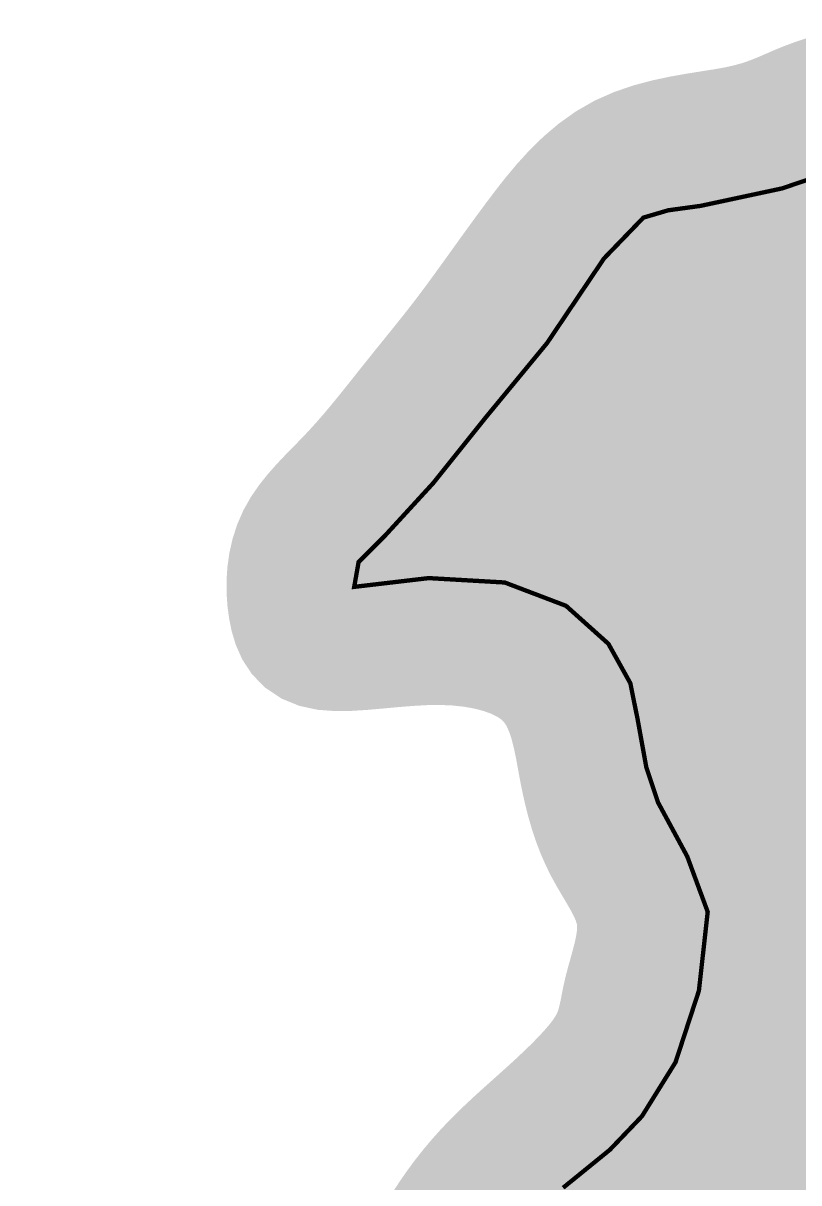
# Model space of a CAD drawing. Extents: x 13573007 to 22079938, y 2388446 to 8397471.
# Drawn here: x 19924523 to 20103541, y 8049392 to 8317042 of the extents above; entities that cross this region are included whole.
import ezdxf

# ---------------------------------------------------------------- set-up
doc = ezdxf.new("R2010")
doc.units = 0
doc.header["$MEASUREMENT"] = 0
for name, color, linetype in [('5黄河中游经济区', 30, 'CONTINUOUS'), ('BOUNDY', 13, 'CONTINUOUS'), ('片区', 3, 'CONTINUOUS')]:
    doc.layers.add(name, color=color, linetype=linetype)

msp = doc.modelspace()

# ---------------------------------------------------------------- hatches: boundary and pattern name
at = {"layer": '5黄河中游经济区'}
msp.add_hatch(color=256, dxfattribs=at).paths.add_polyline_path([(17441418.19616914, 6608165.656237125), (17491376.82837343, 6421441.018796377), (17469907.35430474, 6391040.36452746), (17494084.13369071, 6337222.371484447), (17537917.68171358, 6288938.9646741), (17537470.39952436, 6239761.446426906), (17562518.13110684, 6229478.868839756), (17633437.97642863, 6269394.932130828), (17730175.52350623, 6269394.932130828), (17769009.2541417, 6242709.463468533), (17761467.74646401, 6211830.02549243), (17707592.58415439, 6149390.055298757), (17670600.2825892, 6116803.092567444), (17732392.30283856, 6080050.280467987), (17759628.89766033, 6051654.406189695), (17765166.30512834, 6032244.078586817), (17817427.93282593, 6014555.044439875), (17821262.7642144, 5983124.362864137), (17839686.61986947, 5938417.716364384), (17868615.1664723, 5934725.195268422), (17894664.30311811, 5890952.906326704), (17954730.24977763, 5886890.233397018), (17964822.59343518, 5908027.701877687), (17945842.76652549, 5954587.177118111), (18011319.34703103, 5969123.570714146), (18082370.56840268, 5951891.406084497), (18172128.53203552, 5988138.128046129), (18216212.97280658, 5983348.61949477), (18229629.98269466, 5914379.696355164), (18140377.42627635, 5795589.772577934), (18125998.99225256, 5739600.450634975), (18207776.32244772, 5656065.595882684), (18335812.82863071, 5680286.040762462), (18427086.33927336, 5713511.800218072), (18445115.67821582, 5839093.964733239), (18495259.75051923, 5940460.717446253), (18556108.76945002, 5962423.519560933), (18588892.17139775, 5899721.552383646), (18539650.04893721, 5832632.244608723), (18530243.9853585, 5767825.904405765), (18631545.3943802, 5733186.647231374), (18706244.89314952, 5672839.454385102), (18771037.82109721, 5666644.828986298), (18808786.70512417, 5688044.472985584), (18821745.31911934, 5724086.000244059), (18835267.28781914, 5744359.350786664), (18834140.47188875, 5790537.541929387), (18878650.39352618, 5837842.026528794), (18942316.47003644, 5921188.03838668), (19027898.27310044, 5952203.138059728), (19085793.28379652, 5990993.431698572), (19101380.41298609, 5963649.449735299), (19156730.59858223, 6011342.437824294), (19199038.51559578, 6013568.128517412), (19253580.13486559, 6112558.835883565), (19298029.30395671, 6110953.010832019), (19332810.04794684, 6136496.745193154), (19426799.42110354, 6150312.13333888), (19462045.44935244, 6188304.467820205), (19436707.18752503, 6251665.63845706), (19436129.25106628, 6325076.871952973), (19459747.54021217, 6335775.145313349), (19471708.22922529, 6394714.344650112), (19525867.75751029, 6434800.740795828), (19549862.486395, 6409104.328065149), (19547463.00431476, 6354285.335278276), (19571457.73319947, 6346747.721578564), (19666751.06492154, 6398483.142733894), (19684575.7232907, 6381352.218445592), (19725366.76545864, 6415271.471328229), (19771185.0035466, 6420497.64670372), (19798950.32086663, 6498272.111348003), (19892872.54623363, 6526024.238499708), (19917210.03638749, 6474288.799812227), (19952732.04704969, 6431589.359809134), (19952343.69457929, 6396514.370232239), (19938501.28057173, 6386205.327254783), (19962657.63149048, 6341442.371025033), (20014227.37732492, 6332218.480316065), (20077468.19492845, 6347953.337232411), (20087363.89257073, 6379729.267261744), (20077245.9991008, 6428577.126485705), (20077788.83466043, 6488803.647181641), (20088917.04023066, 6502096.8895787), (20120130.3147029, 6489346.232081957), (20150257.88741667, 6419624.528226897), (20165728.83874232, 6414198.714288007), (20218122.78035221, 6485084.745589595), (20358371.57957336, 6566289.234631836), (20391860.92123426, 6599686.152244497), (20434724.40214761, 6617435.435374547), (20481261.89658608, 6622637.819625903), (20563927.20090134, 6703733.679482337), (20525563.49189022, 6810827.540070463), (20471780.58124359, 6896589.265400965), (20399236.15593687, 6853083.329081487), (20380974.98019922, 6865835.073571373), (20361713.18789522, 6899839.708012253), (20340161.69393712, 6955963.601004172), (20342619.09829736, 7032091.240207672), (20316258.15884233, 7081893.461488008), (20294159.52844246, 7095247.904475883), (20303415.21636152, 7137003.624044236), (20340938.18440319, 7114250.508233078), (20359949.80724598, 7118501.089729708), (20389718.04285735, 7103499.041513879), (20408479.52687818, 7125502.044394951), (20405978.01610156, 7159506.696367983), (20427949.06770349, 7188222.80624342), (20418735.80072434, 7233516.81609394), (20468726.3997087, 7265135.377858765), (20483340.46318112, 7291464.245277762), (20469989.34951778, 7309317.371317353), (20437258.66628051, 7299579.841283564), (20400313.09487038, 7275654.666348845), (20373254.41053062, 7316743.550687663), (20347303.39629027, 7357466.731962126), (20379138.58622162, 7416072.090044558), (20487023.81621957, 7544586.784200191), (20508096.69993956, 7555551.789299972), (20520748.31701875, 7541666.769985676), (20541013.14176679, 7517956.37292099), (20552026.21221407, 7530248.499912314), (20534404.78397795, 7627244.42211083), (20560502.10062826, 7684503.433991566), (20584576.46091893, 7716008.510165729), (20581089.34680757, 7826323.499614548), (20627706.31945577, 7992117.21656004), (20618364.78036337, 8016096.530766189), (20545073.73785754, 8085988.226323251), (20526603.02030173, 8084078.361837141), (20465715.54207072, 8030346.782965783), (20382915.7008168, 8021009.704712663), (20344400.17433105, 7999941.726321176), (20302991.44492025, 8027003.78814793), (20270792.32389092, 8131177.496753454), (20258109.07048345, 8151770.314417601), (20212214.76732614, 8172974.88773413), (20168112.60288826, 8154697.325936109), (20131002.25360154, 8171093.372730497), (20140145.40356212, 8199047.294899739), (20158162.72152369, 8231301.800250232), (20133666.75848126, 8293945.654378653), (20062288.74540977, 8281547.427173156), (20042529.03468395, 8250385.735639606), (20002191.69850273, 8200391.221665084), (19994662.04198941, 8185339.119168188), (20047369.5150257, 8175931.544150036), (20061084.19400769, 8149321.56627829), (20068976.08799399, 8111376.072290623), (20052911.35839703, 8073585.40663258), (20016573.9454236, 8013247.11849644), (19932492.9546472, 7815703.681790799), (19953006.02320673, 7791685.533877973), (19945386.86944953, 7750678.945439443), (19910807.72037089, 7737791.151485085), (19873298.14168067, 7719045.270963486), (19829927.67312805, 7678038.682524957), (19771318.95833954, 7663979.285282869), (19722087.63056377, 7676281.260061212), (19678717.16201115, 7695612.942226674), (19658204.12409088, 7646990.827225015), (19616598.90518163, 7527116.399296541), (19600774.56076773, 7486109.810858008), (19590811.07557697, 7445103.222419478), (19573814.53480703, 7408783.082196161), (19580847.59038621, 7376563.623608489), (19614254.57374807, 7356060.320623148), (19647075.45893192, 7382421.710175727), (19688687.63295049, 7386522.35674708), (19715647.65891118, 7385936.555103213), (19742021.58669387, 7370705.537041247), (19767809.41629853, 7361918.40719039), (19784219.85889045, 7380078.468535975), (19798285.97004882, 7405854.038912538), (19826505.395118, 7422893.85443759), (19851033.82561418, 7424599.919434138), (19877407.75339685, 7424599.919434138), (19891473.83391597, 7416984.410403155), (19910228.6385807, 7407611.478908431), (19924294.71909981, 7399995.9523453), (19938360.79961893, 7382421.710175727), (19962390.39596804, 7370119.735397384), (19977042.57466517, 7354888.69980327), (19996383.44686867, 7337314.4576337), (20018068.68114498, 7317982.775468238), (20040339.98296005, 7302165.938230257), (20052647.83022362, 7286934.920168296), (20057336.52372999, 7269360.660466574), (20067222.15459118, 7246153.952935725), (20070152.61484201, 7229165.512410019), (20070738.68238077, 7215691.916811798), (20061361.29536803, 7205733.166141059), (20042606.49070329, 7202218.321213573), (20018576.92499343, 7198117.657110076), (20000994.31668472, 7195188.613826457), (19962898.63981649, 7209248.011068545), (19938282.9759286, 7202804.12285744), (19881432.49439564, 7196946.036290199), (19848611.6092118, 7184058.259867989), (19827512.4731135, 7172927.888377376), (19800552.47779205, 7169413.04344989), (19780625.50741054, 7150081.361284427), (19753079.38327184, 7133092.92075872), (19732566.34535155, 7125477.411727738), (19710295.04353648, 7113761.238593258), (19693776.49070382, 7102912.960009098), (19676888.06017462, 7079198.53836583), (19673371.53238503, 7054008.769633129), (19664580.21291105, 7038191.932395153), (19655788.92407633, 7021789.293513309), (19635275.8555168, 7010658.939554844), (19624726.30278727, 7001286.008060116), (19603627.13604973, 6984883.369178277), (19580990.46120037, 6971674.316153429), (19555788.69913448, 6962887.186302572), (19530586.96770783, 6960543.944662817), (19510073.89914829, 6961715.565482695), (19496007.81862918, 6962301.367126558), (19481355.63993206, 6954685.858095575), (19473736.48617486, 6937111.615926005), (19454981.71214937, 6914850.890476923), (19429193.85190547, 6889661.121744219), (19405164.28619559, 6871501.060398635), (19385237.31581408, 6853340.99905305), (19359449.48620941, 6845725.47248992), (19341866.84726146, 6845725.47248992), (19325456.40466954, 6846311.291665934), (19304357.26857124, 6850411.955769431), (19290291.18805213, 6859784.887264155), (19270950.31584863, 6867986.197939001), (19249851.14911109, 6879702.371073481), (19233440.70651916, 6893175.966671705), (19215858.09821046, 6898448.25159508), (19188898.10288902, 6893761.785847716), (19167212.86861271, 6877359.146965876), (19149630.22966476, 6853340.99905305), (19141425.0083688, 6821121.52293323), (19132990.72805361, 6780408.247322097), (19147056.80857272, 6751117.832018044), (19157606.39194149, 6735300.994780067), (19174602.90207218, 6720655.778361969), (19181635.95765135, 6708353.803583622), (19187496.84751376, 6698395.052912887), (19187496.84751376, 6683164.034850921), (19181635.95765135, 6670276.258428711), (19172258.57063862, 6659145.886938095), (19162295.08544786, 6645672.291339874), (19146470.7103947, 6636299.35984515), (19122441.14468483, 6627512.22999429), (19097825.48079695, 6611695.392756313), (19073795.91508708, 6594121.150586739), (19050938.51509399, 6577132.692528885), (19002293.25485699, 6517966.042744767), (18967128.03823958, 6499805.981399182), (18926687.99929854, 6485746.566624947), (18893281.04657593, 6465243.281171758), (18852618.72660279, 6450502.41238904), (18820167.9568234, 6452625.832931593), (18763317.50592969, 6454969.057039201), (18726393.99477823, 6456726.479502942), (18684195.72258165, 6457898.10032282), (18654305.26700938, 6460241.341962576), (18625587.00779314, 6453211.63457546), (18579872.20780696, 6436223.19404975), (18523607.82445201, 6415134.089420546), (18455035.62447274, 6381157.190836985), (18420572.11255193, 6364431.511698484), (18382360.79852587, 6340150.602398451), (18363019.92632237, 6328434.429263972), (18350125.98088079, 6329020.230907839), (18335473.80218366, 6334878.317475077), (18324924.24945413, 6336635.739938822), (18311444.23647379, 6340150.602398451), (18301013.53338787, 6359023.275410648), (18288119.61858554, 6374840.112648629), (18262331.78898087, 6374840.112648629), (18232441.3334086, 6377769.155932248), (18178521.31212647, 6383627.224967338), (18159180.43992297, 6392414.354818199), (18128117.78799467, 6411746.036983661), (18098227.36306164, 6428148.675865505), (18058959.48983739, 6446308.73721109), (18034929.92412751, 6451581.022134464), (18010314.26023963, 6459782.33280931), (17996248.17972051, 6477356.592511032), (17984526.43063496, 6498445.697140235), (17952877.7111679, 6509576.051098704), (17926503.78338522, 6519534.801769439), (17899543.75742453, 6531836.776547786), (17879616.81768226, 6537109.061471161), (17845037.66860362, 6547067.794609752), (17812664.39219611, 6550095.666608736), (17771060.15374281, 6549509.847432721), (17748793.08014398, 6547166.623325113), (17731799.78713435, 6548924.045788858), (17689023.56679976, 6553610.511536218), (17648113.63820195, 6561816.348688126), (17610502.86422209, 6570013.150418062), (17571828.50387389, 6576457.038629167), (17530224.23478134, 6587001.590943769), (17497409.63064337, 6594617.099974751), (17475142.55704454, 6602232.609005734), (17454633.41030878, 6608676.514748987), (17439398.04416221, 6615706.204603955)])

# ---------------------------------------------------------------- linework, layer by layer
at = {"layer": 'BOUNDY', "linetype": 'Continuous', "ltscale": 5, "const_width": 27074.99999999999, "flags": 128}
msp.add_lwpolyline([(20118721.60518081, 8303504.626789399), (20116606.3732049, 8302863.921813005), (20114522.0333478, 8302240.677383997), (20112478.74753089, 8301626.163228684), (20110486.67767556, 8301011.649073371), (20108555.98566593, 8300388.40463505), (20106696.83338614, 8299747.699667969), (20104919.38272031, 8299080.803879806), (20103223.05785032, 8298382.604402759), (20101564.33196278, 8297662.457992592), (20099888.94057931, 8296933.338810959), (20098142.61918427, 8296208.220991575), (20096271.10326202, 8295500.078705409), (20094220.12829693, 8294821.886104801), (20091935.42977335, 8294186.617342093), (20089362.74321289, 8293607.24657894), (20086468.50047173, 8293086.027094432), (20083301.91896768, 8292582.328786411), (20079932.91252764, 8292044.800679469), (20076431.39505298, 8291422.091788881), (20072867.28025885, 8290662.851148554), (20069310.48204662, 8289715.727764451), (20065830.91424318, 8288529.370670476), (20062498.4906009, 8287052.428900533), (20059368.35640581, 8285250.183447533), (20056436.58237071, 8283154.443214917), (20053684.4706303, 8280813.64909307), (20051093.32328202, 8278276.24197238), (20048644.4424233, 8275590.662733921), (20046319.13022609, 8272805.352249452), (20044098.68875058, 8269968.751427987), (20041964.42013146, 8267129.301141285), (20039900.30245395, 8264328.793521308), (20037901.01764263, 8261582.42572219), (20035963.92364712, 8258898.746121013), (20034086.37834252, 8256286.303113484), (20032265.73960395, 8253753.645095312), (20030499.36541827, 8251309.320462205), (20028784.61362334, 8248961.877591246), (20027118.84220602, 8246719.864887455), (20025497.93550284, 8244586.36420899), (20023911.88410582, 8242542.591329002), (20022349.20506836, 8240564.295483091), (20020798.41544391, 8238627.225934797), (20019248.03228588, 8236707.131910407), (20017686.57268496, 8234779.762664148), (20016102.55365731, 8232820.867422306), (20014484.49225636, 8230806.195448422), (20012823.51383479, 8228719.104660013), (20011121.17649527, 8226573.387665012), (20009381.64663972, 8224390.44575327), (20007609.09063281, 8222191.68022395), (20005807.67483921, 8219998.492376217), (20003981.5656236, 8217832.283490607), (20002134.92938788, 8215714.454866284), (20000271.93253399, 8213666.407793098), (19998401.0601929, 8211702.187500232), (19996548.07278426, 8209806.414955565), (19994743.0495313, 8207956.355103561), (19993016.06958272, 8206129.272823491), (19991397.21219899, 8204302.43305982), (19989916.55656607, 8202453.100729072), (19988604.18186994, 8200558.540729144), (19987490.1674083, 8198596.017985874), (19986596.95388289, 8196550.840587624), (19985916.42880352, 8194440.489272856), (19985432.84127028, 8192290.487979808), (19985130.44023426, 8190126.360618779), (19984993.47487004, 8187973.63110938), (19985006.19416596, 8185857.823380538), (19985152.84725936, 8183804.461342552), (19985417.68310131, 8181839.068924346), (19985793.75782521, 8179986.493048527), (19986309.35536237, 8178268.872631052), (19987001.56664015, 8176707.669581556), (19987907.48247416, 8175324.345837616), (19989064.19390352, 8174140.363299557), (19990508.79174383, 8173177.183904954), (19992278.36692245, 8172456.269544818), (19994410.01036675, 8171999.082175353), (19996925.12982996, 8171813.048563235), (19999782.40021975, 8171849.455005758), (20002924.81338145, 8172045.552685195), (20006295.36101134, 8172338.592755877), (20009837.03495474, 8172665.82640008), (20013492.8269452, 8172964.504772135), (20017205.72879077, 8173171.879054316), (20020918.73222502, 8173225.200400957), (20024577.43731798, 8173070.99590198), (20028137.87685247, 8172692.896305853), (20031558.69202228, 8172083.808259376), (20034798.52383496, 8171236.638409355), (20037816.01340981, 8170144.293421217), (20040569.80186613, 8168799.679932454), (20043018.53028597, 8167195.704617807), (20045120.83975138, 8165325.274133393), (20046851.05455579, 8163190.560919502), (20048246.23168917, 8160830.800683507), (20049359.11150189, 8158294.494954207), (20050242.43408354, 8155630.145223149), (20050948.93970998, 8152886.253019133), (20051531.36865707, 8150111.319843017), (20052042.46105166, 8147353.84721429), (20052534.95724411, 8144662.33663381), (20053054.24695374, 8142075.761110791), (20053616.31819518, 8139594.979492285), (20054229.80865003, 8137211.322170951), (20054903.35588814, 8134916.119464942), (20055645.59751661, 8132700.701757603), (20056465.17117979, 8130556.399395027), (20057370.71444751, 8128474.542723306), (20058370.86492689, 8126446.462097847), (20059464.47098167, 8124462.578484126), (20060611.22374149, 8122509.675204092), (20061761.02505536, 8120573.626199075), (20062863.77677234, 8118640.305410408), (20063869.38081594, 8116695.586770111), (20064727.7390352, 8114725.344200888), (20065388.75327916, 8112715.451644071), (20065802.32539685, 8110651.783050307), (20065935.29378535, 8108526.578146302), (20065822.24273594, 8106357.540005156), (20065514.69301344, 8104168.737503969), (20065064.1654572, 8101984.239501216), (20064522.1808693, 8099828.114892625), (20063940.2600518, 8097724.432545983), (20063369.92376955, 8095697.261319765), (20062862.69286187, 8093770.670119011), (20062453.65971239, 8091960.472437822), (20062112.20317991, 8090249.460340747), (20061791.27363028, 8088612.170555898), (20061443.82157834, 8087023.139764824), (20061022.79738994, 8085456.904695638), (20060481.15150543, 8083888.002029889), (20059771.8344024, 8082290.96849569), (20058847.79648395, 8080640.340783902), (20057675.97773583, 8078917.728756824), (20056279.27628817, 8077133.034785547), (20054694.57981648, 8075303.234403291), (20052958.77599628, 8073445.303152584), (20051108.75246586, 8071576.216557332), (20049181.39690073, 8069712.950141438), (20047213.59705092, 8067872.479428806), (20045242.24051745, 8066071.779952654), (20043298.03319187, 8064322.209163838), (20041386.95360632, 8062612.6521279), (20039508.79858346, 8060926.375800082), (20037663.3648342, 8059246.647191503), (20035850.44914396, 8057556.733257406), (20034069.84829815, 8055839.900990286), (20032321.35904492, 8054079.417354696), (20030604.77813245, 8052258.549343132), (20028920.2918625, 8050363.009210014), (20027269.64467676, 8048388.290350595), (20025654.97060777, 8046332.33146862), (20024078.40365084, 8044193.071239897), (20022542.07776399, 8041968.448349544), (20021048.12701704, 8039656.401473367), (20019598.68533076, 8037254.869315111), (20018195.88673772, 8034761.790559896)], dxfattribs=at)
at = {"layer": '片区', "color": 51, "const_width": 1000, "flags": 128}
msp.add_lwpolyline([(20131612.16024518, 8289758.00715518), (20099707.4116385, 8278914.563380003), (20080831.54784799, 8274869.663260698), (20073409.35529828, 8273858.438227892), (20067682.51964211, 8272170.470295668), (20058578.31942201, 8262742.741559267), (20045429.29126382, 8243202.762530565), (20031265.71876168, 8226019.715677023), (20019131.23485208, 8210859.118901014), (20008011.29528642, 8198732.197193623), (20001937.37873197, 8192664.847014666), (20000922.83441186, 8186939.757619619), (20018116.69055581, 8188962.207679272), (20035657.62766957, 8187950.982652426), (20049821.20014787, 8182560.375372887), (20059592.86374211, 8173801.610891342), (20064652.2360003, 8164708.36428237), (20066334.24364686, 8156385.204420805), (20068349.98299241, 8145269.50775218), (20071046.53498292, 8137187.486170053), (20077787.91491151, 8124718.303690672), (20082513.55549455, 8111922.417740345), (20080484.46690202, 8093728.145865917), (20075091.36294484, 8077221.841917753), (20067335.43869615, 8064752.659444332), (20059926.59539342, 8057005.119989634), (20049140.38752675, 8048246.355496168)], dxfattribs=at)

doc.saveas('drawing.dxf')
